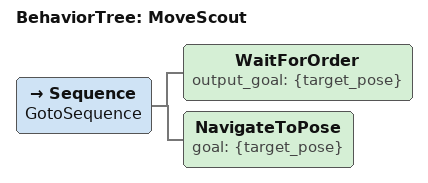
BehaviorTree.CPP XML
<root main_tree_to_execute="MoveScout">
  <BehaviorTree ID="MoveScout">
    <Sequence name="GotoSequence">
      <WaitForOrder output_goal="{target_pose}" />
      <NavigateToPose goal="{target_pose}" />
    </Sequence>
  </BehaviorTree>
</root>
